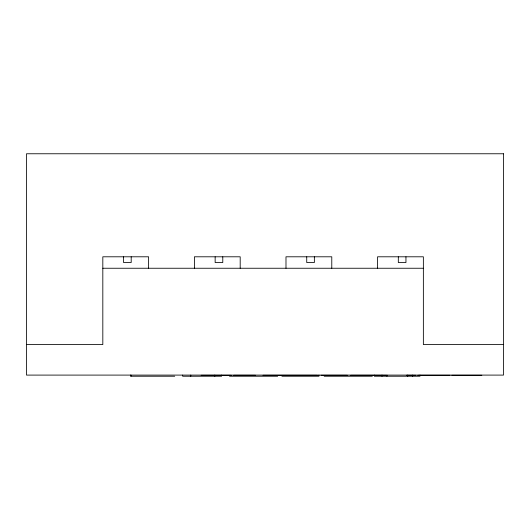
<?xml version="1.0" encoding="UTF-8"?>
<svg xmlns="http://www.w3.org/2000/svg" width="530" height="530" viewBox="0 0 530 530"><rect width="100%" height="100%" fill="white"/><g stroke="black" fill="none" stroke-linecap="round" stroke-linejoin="round"><path stroke-width="0.79" d="M102.82 268.246L423.364 268.246M26.5 344.566L102.82 344.566L102.82 256.798L148.612 256.798L148.612 268.246M503.5 344.566L423.364 344.566L423.364 256.798L377.572 256.798L377.572 268.246M201.155 375.28L231.319 375.28M233.737 375.28L255.453 375.28M263.026 375.28L317.377 375.28M321.028 375.28L347.369 375.28M350.747 375.28L386.078 375.28M406.391 375.28L415.758 375.28M417.892 375.28L450.05 375.28M451.739 375.28L481.823 375.28M174.721 376.234L130.751 376.234L130.751 375.094M229.51 376.234L277.654 376.234M281.927 376.234L318.954 376.234L318.954 375.094M324.181 376.234L372.318 376.234M419.985 375.094L419.985 376.234L374.365 376.234L374.365 375.094M412.671 375.094L412.671 376.234M407.736 375.094L407.736 376.234M405.947 256.798L405.947 262.522L398.315 262.522L398.315 256.798M386.94 375.094L386.94 376.234M382.004 375.094L382.004 376.234M331.78 268.246L331.78 256.798L285.988 256.798L285.988 268.246M314.363 256.798L314.363 262.522L306.731 262.522L306.731 256.798M240.196 268.246L240.196 256.798L194.404 256.798L194.404 268.246M222.779 256.798L222.779 262.522L215.147 262.522L215.147 256.798M221.58 375.094L221.58 376.234L182.651 376.234L182.651 375.094M214.816 375.094L214.816 376.234M190.767 375.094L190.767 376.234M131.195 256.798L131.195 262.522L123.563 262.522L123.563 256.798M130.97 375.094L130.97 376.234M503.5 153.766L26.5 153.766L26.5 375.094L503.5 375.094L503.5 153.766"/></g></svg>
